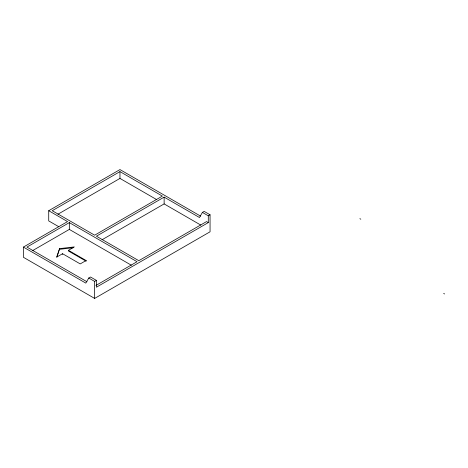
<?xml version="1.0" encoding="UTF-8"?>
<svg xmlns="http://www.w3.org/2000/svg" width="468" height="468" viewBox="0 0 468 468"><rect width="100%" height="100%" fill="white"/><g stroke="black" fill="none" stroke-linecap="round" stroke-linejoin="round"><path stroke-width="0.7" d="M59.611 248.619L56.669 257.119L62.56 253.72L80.221 263.917L86.112 260.518L86.112 261.197L68.445 251L68.445 250.316L74.336 246.917L59.611 248.619L56.897 257.143M208.295 222.61L96.414 287.206L96.414 280.402L90.529 277.003L88.762 278.027L85.814 283.122L23.4 247.086L23.4 257.289L94.647 298.42L210.062 231.789L210.062 214.794L204.171 211.39L202.404 212.413L199.462 217.515L164.133 197.116L96.414 236.211L138.809 260.688L206.528 221.592L208.295 222.61L208.295 215.812L202.404 212.413M58.769 226.711L48.719 220.914L48.719 210.711L119.966 169.58L200.596 216.128M119.966 171.616L52.252 210.711L94.647 235.188L162.367 196.092L119.966 171.616L119.966 178.419L57.95 214.221M23.4 247.086L67.562 221.592L48.719 210.711M95.917 285.451L137.042 261.706L69.328 222.61L26.933 247.086L86.949 281.742M32.625 250.602L69.328 229.408L131.35 265.216M102.112 239.721L164.133 203.913L200.831 225.102M88.762 278.027L94.647 281.426L96.414 280.402M208.295 215.812L210.062 214.794M59.611 249.298L73.634 247.677M359.88 218.661L360.822 219.205M443.658 293.413L444.6 293.957M119.966 178.419L156.669 199.608M68.445 250.316L86.112 260.518M164.133 197.116L164.133 203.913M94.647 281.426L94.647 298.42M69.328 222.61L69.328 229.408M62.56 253.72L62.56 254.399"/></g></svg>
